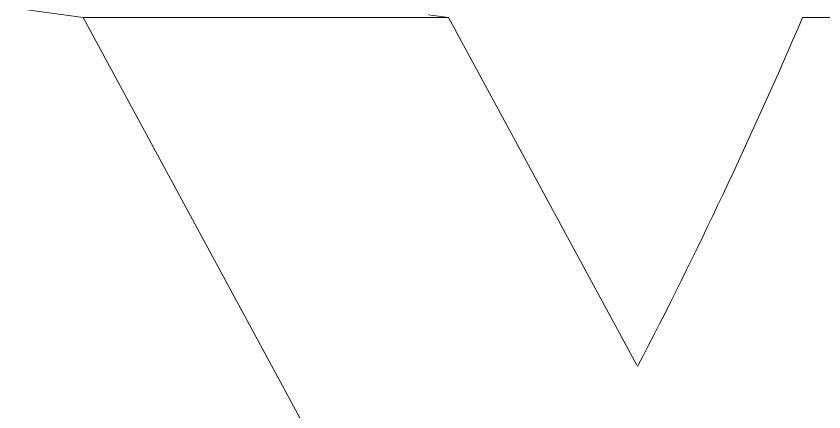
# Model space of a CAD drawing. Extents: x 4834 to 83801, y -13735 to 32221.
# Drawn here: x 13860.25 to 13866.03, y -12479.86 to -12477.02 of the extents above; entities that cross this region are included whole.
import ezdxf

# ---------------------------------------------------------------- set-up
doc = ezdxf.new("R2010")
doc.units = 0
doc.header["$LTSCALE"] = 8
doc.header["$MEASUREMENT"] = 0
doc.layers.add('ELEVATION', color=7, linetype='Continuous', lineweight=25, true_color=0xdda54b)
doc.layers.add('I-FURN', color=30, linetype='Continuous', lineweight=9)

# ---------------------------------------------------------------- blocks, each defined once
blk = doc.blocks.new('Captain_Kirk_simplified_chair_2_22296 - Captain_Kirk_simplified_chair_2_22296-V42-Section 1')
at = {"layer": 'I-FURN'}
for p, q in [((1110.4021, 19.5043), (1092.759, 21.9573)), ((1114.7072, 11.5518), (1110.4021, 19.5043)), ((1110.4021, 19.5043), (1113.0188, 19.5043)), ((1112.874, 19.5244), (1113.0188, 19.5043)), ((1113.0188, 19.5043), (1114.3658, 17.0162)), ((1118.265, 19.5043), (1115.5528, 19.5043))]:
    blk.add_line(p, q, dxfattribs=at)
blk.add_ellipse((1089.4002, 34.8897), major_axis=(0, 34.3317), ratio=0.852117, start_param=4.164468, end_param=4.247707, dxfattribs=at)

msp = doc.modelspace()

# ---------------------------------------------------------------- block references
at = {"layer": 'ELEVATION', "color": 6, "linetype": 'Continuous', "lineweight": 0}
msp.add_blockref('Captain_Kirk_simplified_chair_2_22296 - Captain_Kirk_simplified_chair_2_22296-V42-Section 1', (12750.32625, -12496.53771), dxfattribs=at)

doc.saveas('drawing.dxf')
